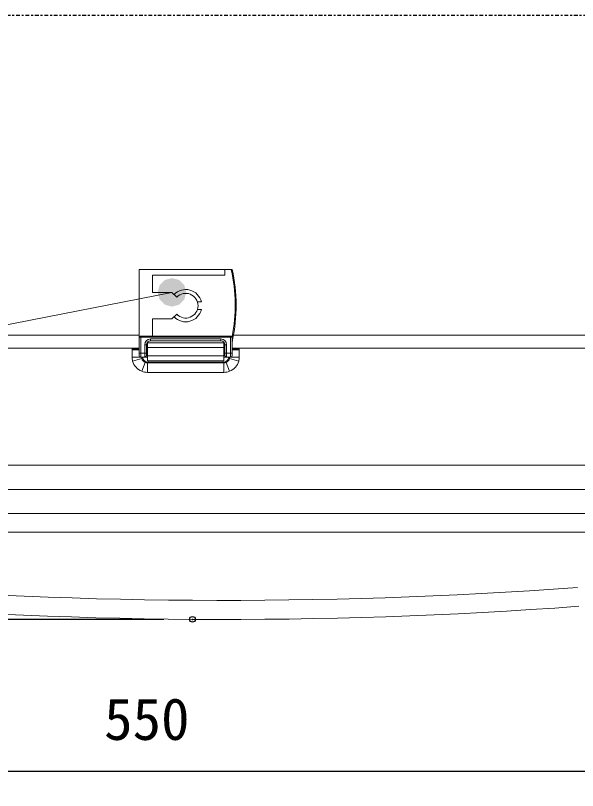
# Model space of a CAD drawing. Units: millimetres, scale not verified. Extents: x -203 to 203, y -143 to 143.
# Drawn here: x 54.17 to 83.7, y 50.25 to 91 of the extents above; entities that cross this region are included whole.
import ezdxf
from ezdxf.enums import TextEntityAlignment as Align

# ---------------------------------------------------------------- set-up
doc = ezdxf.new("R2010")
doc.units = ezdxf.units.MM
doc.header["$LTSCALE"] = 0.5
doc.header["$PDMODE"] = 32
doc.header["$PDSIZE"] = 0.3
doc.linetypes.add('USER1', pattern=[0.629921, 0.393701, -0.07874, 0.07874, -0.07874])
for name, color, linetype, lineweight in [('0-1_DIMENSION_LINES$02_DIMENSI', 7, 'Continuous', 25), ('0-3_DIMENSION_LINES$04_SUB_LIN', 4, 'Continuous', 18), ('0-4_DIMENSION_LINES$03_LINES', 7, 'Continuous', 18), ('0-6_DIMENSION_LINES$01_CENTER_', 7, 'USER1', 25)]:
    doc.layers.add(name, color=color, linetype=linetype, lineweight=lineweight)
doc.layers.add('0-2_DEFPOINTS', color=7, linetype='Continuous')
doc.styles.add('ＭＳ ゴシック', font='')
doc.styles.get('ＭＳ ゴシック').set_extended_font_data('MS Gothic')

# ---------------------------------------------------------------- blocks, each defined once
blk = doc.blocks.new('D19')
at = {"layer": '0-1_DIMENSION_LINES$02_DIMENSI'}
blk.add_line((3843.937, 2198.5), (3742, 2198.5), dxfattribs=at)
at = {"layer": '0-2_DEFPOINTS'}
blk.add_point((3846.937, 2198.5), dxfattribs=at)
blk = doc.blocks.new('U57')
at = {"layer": '0-1_DIMENSION_LINES$02_DIMENSI', "color": 1}
for points in [[(3844.035, 2231.585), (3843.486, 2233.634), (3844.035, 2234.183)], [(3844.785, 2231.384), (3844.035, 2234.183), (3844.785, 2234.384)], [(3844.035, 2231.585), (3844.035, 2234.183), (3844.785, 2231.384)], [(3844.785, 2231.384), (3844.785, 2234.384), (3845.535, 2231.585)], [(3845.535, 2231.585), (3844.785, 2234.384), (3845.535, 2234.183)], [(3845.535, 2231.585), (3845.535, 2234.183), (3846.084, 2232.134)], [(3846.084, 2232.134), (3845.535, 2234.183), (3846.084, 2233.634)], [(3843.486, 2232.134), (3843.285, 2232.884), (3843.486, 2233.634)], [(3843.486, 2232.134), (3843.486, 2233.634), (3844.035, 2231.585)], [(3846.084, 2232.134), (3846.084, 2233.634), (3846.285, 2232.884)]]:
    blk.add_solid(points, dxfattribs=at)
blk = doc.blocks.new('D22')
at = {"layer": '0-1_DIMENSION_LINES$02_DIMENSI'}
for p, q in [((3791.223, 2234), (3791.223, 2180.5)), ((3901.223, 2234), (3901.223, 2180.5)), ((3895.223, 2182.5), (3797.222, 2182.5))]:
    blk.add_line(p, q, dxfattribs=at)
for points in [[(3797.222, 2183.5), (3797.222, 2181.5), (3791.223, 2182.5)], [(3895.223, 2181.5), (3895.223, 2183.5), (3901.223, 2182.5)]]:
    blk.add_solid(points, dxfattribs=at)
at = {"layer": '0-2_DEFPOINTS'}
for p in [(3791.223, 2237), (3901.223, 2237), (3791.223, 2182.5)]:
    blk.add_point(p, dxfattribs=at)
at = {"layer": '0-1_DIMENSION_LINES$02_DIMENSI', "style": 'ＭＳ ゴシック'}
blk.add_text('550', height=4.399, dxfattribs=at).set_placement((3837.651, 2184.5), align=Align.BOTTOM_LEFT)

msp = doc.modelspace()

# ---------------------------------------------------------------- linework, layer by layer
at = {"layer": '0-1_DIMENSION_LINES$02_DIMENSI', "color": 1, "lineweight": 18}
msp.add_line((62.3923, 76.4419), (9, 66), dxfattribs=at)
at = {"layer": '0-3_DIMENSION_LINES$04_SUB_LIN'}
for p, q in [((63.7298, 75.9419), (63.9375, 75.9419)), ((63.9375, 75.5419), (63.7298, 75.5419)), ((40.6114, 74.2), (60.6614, 74.2)), ((65.6222, 74.2), (85.6114, 74.2)), ((60.7614, 74.0919), (60.6614, 74.0919)), ((60.7114, 74.1419), (60.7614, 74.1419)), ((60.7614, 74.1419), (65.4614, 74.1419)), ((60.7614, 74.0919), (60.7614, 74.1419)), ((60.7614, 74.0919), (60.7614, 73.2419)), ((65.4614, 74.0919), (60.7614, 74.0919)), ((61.2614, 73.9919), (64.9614, 73.9919)), ((61.2614, 73.9919), (61.2614, 73.8919)), ((64.9614, 73.9919), (64.9614, 73.8919)), ((65.4614, 74.1419), (65.5114, 74.1419)), ((65.4614, 74.0919), (65.4614, 74.1419)), ((65.4614, 73.2419), (65.4614, 74.0919)), ((65.5614, 74.0919), (65.4614, 74.0919)), ((65.57, 73.9323), (65.5614, 73.9341)), ((60.2975, 73.4512), (60.2918, 73.5)), ((60.2975, 73.4512), (60.6614, 73.4758)), ((60.2987, 73.417), (60.2975, 73.4512)), ((60.2987, 73.0362), (60.2987, 73.417)), ((60.2987, 73.417), (60.6614, 73.417)), ((60.9614, 73.2419), (60.9614, 73.6919)), ((60.9614, 73.6919), (61.0614, 73.6919)), ((61.0614, 73.5419), (61.1114, 73.5419)), ((65.1114, 73.5419), (61.1114, 73.5419)), ((65.1114, 73.5419), (65.1614, 73.5419)), ((65.2614, 73.6919), (65.1614, 73.6919)), ((65.2614, 73.6919), (65.2614, 73.2419)), ((65.9252, 73.4512), (65.5614, 73.4758)), ((65.924, 73.417), (65.5614, 73.417)), ((65.9252, 73.4512), (65.924, 73.417)), ((65.924, 73.417), (65.924, 73.0362)), ((65.9309, 73.5), (65.9252, 73.4512)), ((60.2987, 73.0362), (60.798, 73.0362)), ((60.3253, 72.8314), (60.8077, 72.9591)), ((60.7614, 73.2419), (60.6614, 73.2419)), ((60.7614, 73.2419), (60.7614, 73.0419)), ((60.7614, 73.2419), (60.9614, 73.2419)), ((60.798, 73.0419), (60.798, 73.0362)), ((60.798, 73.0362), (60.8037, 73.0419)), ((60.9614, 73.0687), (60.9614, 73.2419)), ((61.0614, 73.2419), (60.9614, 73.2419)), ((61.1114, 73.0419), (60.9699, 73.0419)), ((61.0614, 73.1553), (61.0642, 73.1419)), ((61.0642, 73.1419), (61.1114, 73.1419)), ((65.1114, 73.1004), (61.1114, 73.1004)), ((65.1114, 73.1419), (65.1585, 73.1419)), ((65.2528, 73.0419), (65.1114, 73.0419)), ((65.1585, 73.1419), (65.1614, 73.1553)), ((65.2614, 73.2419), (65.1614, 73.2419)), ((65.2614, 73.2419), (65.4614, 73.2419)), ((65.2614, 73.2419), (65.2614, 73.0687)), ((65.8974, 72.8314), (65.415, 72.9591)), ((65.419, 73.0419), (65.4247, 73.0362)), ((65.4247, 73.0362), (65.4247, 73.0419)), ((65.924, 73.0362), (65.4247, 73.0362)), ((65.4614, 73.0419), (65.4614, 73.2419)), ((65.5614, 73.2419), (65.4614, 73.2419)), ((60.8068, 72.292), (60.9881, 72.7567)), ((61.1361, 72.7752), (61.0976, 72.7366)), ((61.0976, 72.2373), (61.0976, 72.7366)), ((61.0976, 72.7366), (65.1251, 72.7366)), ((61.1662, 72.8504), (61.1361, 72.7752)), ((65.0866, 72.7752), (61.1361, 72.7752)), ((65.0565, 72.8504), (65.0866, 72.7752)), ((65.1251, 72.7366), (65.0866, 72.7752)), ((65.1251, 72.2373), (65.1251, 72.7366)), ((65.4159, 72.292), (65.2346, 72.7567)), ((65.1251, 72.2373), (61.0976, 72.2373)), ((34.0549, 67.3591), (93.3526, 67.3591)), ((95.066, 66.0688), (34.0549, 66.0688))]:
    msp.add_line(p, q, dxfattribs=at)
for points in [[(65.1614, 77.6419), (65.1614, 77.3419), (61.3614, 77.3419), (61.3614, 76.4419), (62.3923, 76.4419), (62.6423, 76.1919)], [(62.6423, 75.2919), (62.3923, 75.0419), (61.3614, 75.0419), (61.3614, 74.1419)], [(89.7742, 64.8188), (89.7742, 63.8262), (43.2615, 63.8262)]]:
    msp.add_lwpolyline(points, dxfattribs=at)
for centre, radius, start, end in [((56.8723, 75.7669), 8.8391, 349.22956, 12.247), ((63.1114, 75.7419), 0.85, 13.60896, 135.90763), ((63.1114, 75.7419), 0.65, 223.81306, 136.18694), ((63.1114, 75.7419), 0.85, 224.09237, 346.39104), ((60.7114, 74.0919), 0.05, 90, 180), ((61.2614, 73.6919), 0.3, 90, 180), ((64.9614, 73.6919), 0.3, 0, 90), ((65.5114, 74.0919), 0.05, 0, 90), ((65.9614, 73.8497), 0.4, 168.08898, 180), ((61.1114, 73.6919), 0.05, 180, 270), ((65.1114, 73.6919), 0.05, 270, 0), ((61.0989, 73.0362), 0.8003, 179.99742, 194.82723), ((61.0984, 73.0348), 0.3004, 179.72919, 194.59285), ((61.095, 73.0337), 0.2969, 194.55405, 248.89479), ((61.1371, 73.0757), 0.3006, 186.46086, 269.81396), ((60.9824, 73.0607), 0.0225, 159.06755, 236.44353), ((60.9676, 73.1625), 0.094, 266.18762, 355.59822), ((65.0856, 73.0757), 0.3006, 270.18604, 353.53914), ((65.2551, 73.1625), 0.094, 184.39994, 273.81252), ((65.1277, 73.0337), 0.2969, 291.10521, 345.44592), ((65.2403, 73.0607), 0.0225, 303.55647, 20.93245), ((65.1243, 73.0348), 0.3004, 345.40713, 0.27081), ((65.1238, 73.0362), 0.8003, 345.17274, 0.00258), ((61.0968, 73.0355), 0.7981, 194.81838, 248.68944), ((61.0961, 73.0365), 0.2999, 248.89774, 270.28227), ((65.1266, 73.0365), 0.2999, 269.71773, 291.10227), ((65.1259, 73.0355), 0.7981, 291.31056, 345.18159), ((61.0975, 73.0372), 0.7999, 248.69015, 270.00522), ((65.1252, 73.0372), 0.7999, 269.99478, 291.30985), ((65.1787, 310.25), 250.0059, 264.97061, 274.24862)]:
    msp.add_arc(centre, radius, start, end, dxfattribs=at)
at = {"layer": '0-4_DIMENSION_LINES$03_LINES'}
for p, q in [((60.6614, 77.6419), (65.1614, 77.6419)), ((60.6614, 74.0919), (60.6614, 77.6419)), ((65.5102, 77.6419), (65.1614, 77.6419)), ((65.5102, 77.6419), (65.5614, 77.6419)), ((60.6614, 73.2419), (60.6614, 74.0919)), ((65.1114, 73.7919), (61.1114, 73.7919)), ((61.1114, 73.5419), (61.1114, 73.7919)), ((64.9614, 73.8919), (61.2614, 73.8919)), ((65.1114, 73.5419), (65.1114, 73.7919)), ((65.5614, 74.0919), (65.5614, 73.2419)), ((60.6614, 73.5), (40.6114, 73.5)), ((61.1114, 73.1004), (61.1114, 73.5419)), ((65.1114, 73.1004), (65.1114, 73.5419)), ((65.1614, 73.2419), (65.1614, 73.6919)), ((85.6114, 73.5), (65.5614, 73.5)), ((60.6614, 73.1419), (60.6614, 73.2419)), ((60.9699, 73.0419), (60.7614, 73.0419)), ((61.1114, 72.8504), (61.1114, 73.1004)), ((65.1114, 72.8504), (65.1114, 73.1004)), ((65.1614, 73.1553), (65.1614, 73.2419)), ((65.4614, 73.0419), (65.2528, 73.0419)), ((65.5614, 73.2419), (65.5614, 73.1419)), ((61.1114, 72.8504), (65.1114, 72.8504)), ((43.2615, 64.8188), (89.7742, 64.8188))]:
    msp.add_line(p, q, dxfattribs=at)
msp.add_lwpolyline([(61.0614, 73.6919), (61.0614, 73.2419), (61.0614, 73.1553)], dxfattribs=at)
for centre, radius, start, end in [((56.8723, 75.7669), 8.8891, 348.08898, 12.17706), ((61.2614, 73.6919), 0.2, 90, 180), ((64.9614, 73.6919), 0.2, 0, 90), ((60.7614, 73.1419), 0.1, 180, 270), ((60.967, 73.1391), 0.0973, 271.7352, 1.63797), ((65.2557, 73.1391), 0.0973, 178.36305, 268.26379), ((65.4614, 73.1419), 0.1, 270, 0), ((65.1787, 310.25), 251.0059, 264.97061, 274.24862)]:
    msp.add_arc(centre, radius, start, end, dxfattribs=at)
at = {"layer": '0-6_DIMENSION_LINES$01_CENTER_'}
msp.add_line((117, 91), (20, 91), dxfattribs=at)

# ---------------------------------------------------------------- block references
at = {"layer": '0-1_DIMENSION_LINES$02_DIMENSI', "xscale": 0.5, "yscale": 0.5}
for name in ['D19', 'D22', 'U57']:
    msp.add_blockref(name, (-1860, -1040), dxfattribs=at)

doc.saveas('drawing.dxf')
